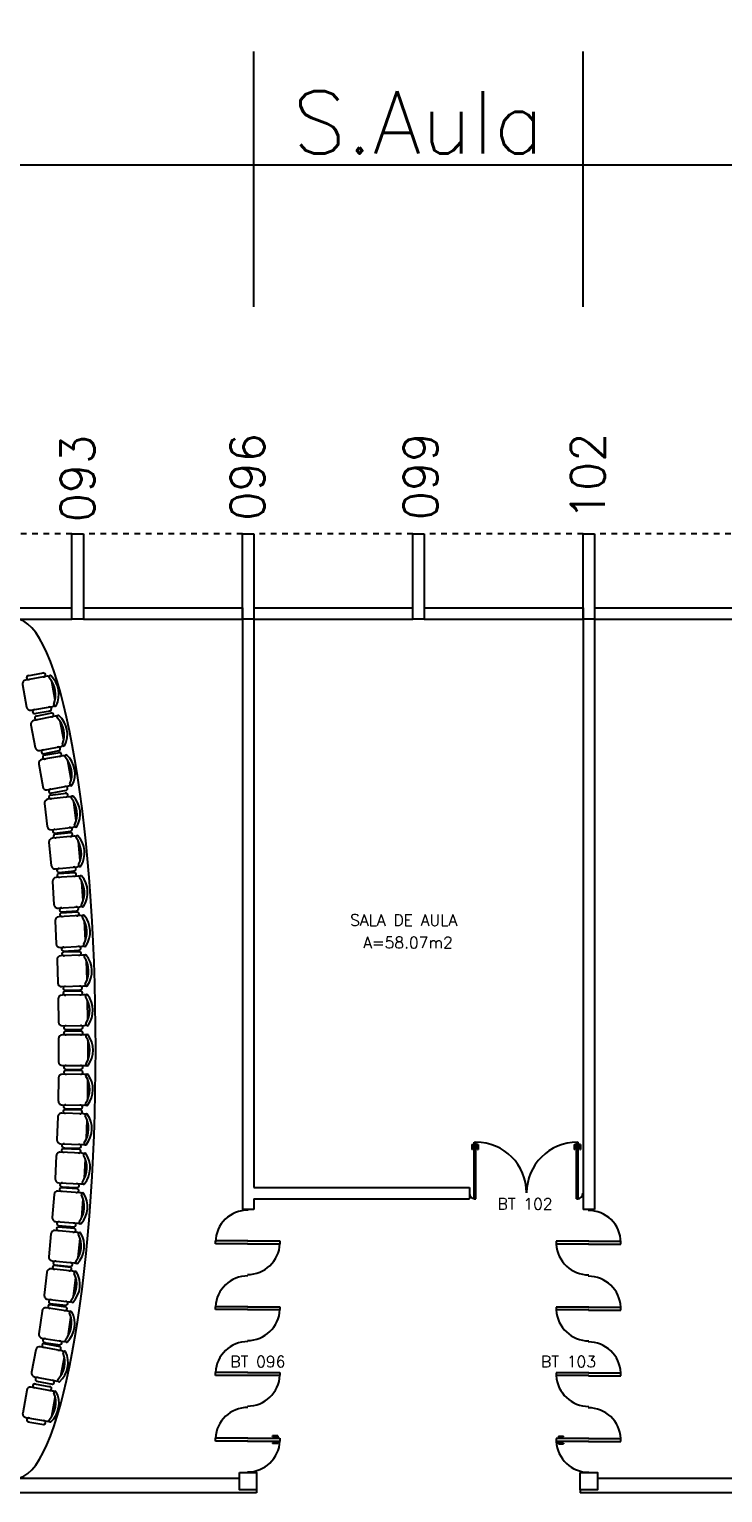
# Model space of a CAD drawing. Extents: x -250 to -5, y 354 to 449.
# Drawn here: x -144.45 to -132.24, y 422.51 to 448.29 of the extents above; entities that cross this region are included whole.
import ezdxf
from ezdxf.enums import TextEntityAlignment as Align

# ---------------------------------------------------------------- set-up
doc = ezdxf.new("R2010")
doc.units = 0
doc.header["$LTSCALE"] = 0.02
doc.header["$MEASUREMENT"] = 0
doc.header["$PDMODE"] = 98
doc.linetypes.add('HIDDEN2', pattern=[0.1875, 0.125, -0.0625])
doc.layers.get('0').update_dxf_attribs({"linetype": 'CONTINUOUS'})
doc.layers.get('DEFPOINTS').update_dxf_attribs({"linetype": 'CONTINUOUS'})
for name, color, linetype in [('ALV', 2, 'CONTINUOUS'), ('ESQ', 2, 'CONTINUOUS'), ('ESTR', 3, 'CONTINUOUS'), ('LAYOUT-ANF', 1, 'CONTINUOUS'), ('NOPILAR1', 2, 'CONTINUOUS'), ('PROJ', 1, 'HIDDEN2'), ('TEXTO', 2, 'CONTINUOUS'), ('TEXTO-CENTRO-CUSTO', 2, 'CONTINUOUS'), ('TEXTO-ENDEREÇO', 2, 'CONTINUOUS'), ('ÁREA', 2, 'CONTINUOUS')]:
    doc.layers.add(name, color=color, linetype=linetype)
doc.styles.add('1', font='romans.shx')
doc.styles.add('NOPILAR', font='simplex.shx', dxfattribs={"height": 0.6})
doc.styles.add('UNB-100', font='simplex.shx', dxfattribs={"height": 0.2})
doc.styles.add('UNB-100-1', font='simplex.shx', dxfattribs={"height": 0.2})
doc.dimstyles.new('1-600', dxfattribs={"dimtxt": 1.1, "dimasz": 2.5, "dimexe": 2, "dimexo": 4, "dimgap": 0.2, "dimtad": 1, "dimdec": 0, "dimzin": 4, "dimdsep": 46, "dimlunit": 6, "dimtxsty": '1', "dimblk1": 'NONE', "dimblk2": 'NONE', "dimsah": 1, "dimcen": 0, "dimclrd": 2, "dimclre": 2, "dimclrt": 2, "dimadec": 0, "dimazin": 0, "dimtfac": 1, "dimtdec": 0, "dimtmove": 2, "dimatfit": 3, "dimldrblk": 'NONE', "dimfxl": 0, "dimtolj": 1, "dimtzin": 0, "dimarcsym": 0})

# ---------------------------------------------------------------- blocks, each defined once
blk = doc.blocks.new('PILB-TTS')
blk.add_lwpolyline([(-0.3, 0.306), (0, 0.306), (0, 0), (-0.3, 0)], close=True)
blk = doc.blocks.new('PTDP-TTS')
at = {"color": 2}
for p, q in [((0.084, 0.9), (0.115, 0.9)), ((0.084, -0.1), (0.084, 0.9)), ((0.114, -0.1), (0.114, 0.9)), ((1.884, 0.9), (1.914, 0.9)), ((1.884, -0.1), (1.884, 0.9)), ((1.914, -0.1), (1.914, 0.9)), ((0.084, -0.1), (0.115, -0.1)), ((1.885, -0.101), (1.915, -0.101))]:
    blk.add_line(p, q, dxfattribs=at)
at = {"color": 1}
for centre, radius, start, end in [((0.114, 0.006), 0.892, 0, 90), ((1.899, 0.006), 0.892, 90, 180), ((0.098, 0), 0.098, 180, 270), ((1.896, -0.001), 0.0991, 271.7192, 0)]:
    blk.add_arc(centre, radius, start, end, dxfattribs=at)
at = {"layer": 'ESQ', "color": 1}
for p, q in [((0.044, 0.86), (0.044, 0.77)), ((0.044, 0.86), (0.084, 0.86)), ((0.054, 0.85), (0.054, 0.77)), ((0.054, 0.85), (0.084, 0.85)), ((0.154, 0.86), (0.114, 0.86)), ((0.144, 0.85), (0.114, 0.85)), ((0.144, 0.85), (0.144, 0.77)), ((0.154, 0.86), (0.154, 0.77)), ((0.054, 0.77), (0.044, 0.77)), ((0.144, 0.77), (0.154, 0.77))]:
    blk.add_line(p, q, dxfattribs=at)
blk = doc.blocks.new('*D45')
at = {"color": 2, "linetype": 'ByBlock', "transparency": 16777216}
for p, q in [((-154.088, 433.655), (-154.088, 438.155)), ((-129.888, 433.655), (-129.888, 438.155)), ((-154.088, 436.155), (-129.888, 436.155))]:
    blk.add_line(p, q, dxfattribs=at)
at = {"layer": 'DEFPOINTS', "color": 0, "linetype": 'ByBlock', "transparency": 16777216}
for p in [(-129.888, 436.155), (-154.088, 429.655), (-129.888, 429.655)]:
    blk.add_point(p, dxfattribs=at)
at = {"color": 2, "linetype": 'ByBlock', "transparency": 16777216, "insert": (-141.988, 436.905), "char_height": 1.1, "attachment_point": 5, "style": '1'}
blk.add_mtext('\\A1;Anfiteatro 4', dxfattribs=at)
blk = doc.blocks.new('_NONE')
at = {"color": 0, "linetype": 'ByBlock'}
blk.add_circle((0, 0), 0.25, dxfattribs=at)
blk = doc.blocks.new('*D43')
at = {"color": 2, "linetype": 'ByBlock', "transparency": 16777216}
for p, q in [((-129.888, 433.655), (-129.888, 438.155)), ((-124.088, 433.655), (-124.088, 438.155)), ((-129.888, 436.155), (-124.088, 436.155))]:
    blk.add_line(p, q, dxfattribs=at)
at = {"layer": 'DEFPOINTS', "color": 0, "linetype": 'ByBlock', "transparency": 16777216}
for p in [(-124.088, 436.155), (-129.888, 429.655), (-124.088, 429.655)]:
    blk.add_point(p, dxfattribs=at)
at = {"color": 2, "linetype": 'ByBlock', "transparency": 16777216, "insert": (-126.988, 436.905), "char_height": 1.1, "attachment_point": 5, "style": '1'}
blk.add_mtext('\\A1;S.Aula', dxfattribs=at)
blk = doc.blocks.new('*D42')
at = {"color": 2, "linetype": 'ByBlock', "transparency": 16777216}
for p, q in [((-124.088, 433.655), (-124.088, 438.155)), ((-108.888, 433.655), (-108.888, 438.155)), ((-124.088, 436.155), (-108.888, 436.155))]:
    blk.add_line(p, q, dxfattribs=at)
at = {"layer": 'DEFPOINTS', "color": 0, "linetype": 'ByBlock', "transparency": 16777216}
for p in [(-108.888, 436.155), (-124.088, 429.655), (-108.888, 429.655)]:
    blk.add_point(p, dxfattribs=at)
at = {"color": 2, "linetype": 'ByBlock', "transparency": 16777216, "insert": (-116.488, 436.905), "char_height": 1.1, "attachment_point": 5, "style": '1'}
blk.add_mtext('\\A1;Anfiteatro 5', dxfattribs=at)
blk = doc.blocks.new('CHAIR7')
for p, q in [((20, 12), (3, 12)), ((5.125, 15.041986), (17.875, 15.041986)), ((0, 9), (0, -9)), ((23, -7.440115), (23, 7.440115)), ((3, -12), (20, -12)), ((5.125, -15), (17.875, -15))]:
    blk.add_line(p, q)
for centre, radius, start, end in [((3, 9), 3, 90, 180), ((5.5625, 13.541986), 1.5625, 73.739795, 286.260205), ((17.4375, 13.541986), 1.5625, 253.739795, 106.260205), ((20, 9), 3, 62.415559, 90), ((22.344677, 11.120498), 1.096801, 53.309935, 212.027413), ((7, 0), 20, 323.130102, 36.869898), ((4.823592, 0), 19.640192, 327.575753, 32.424247), ((3, -9), 3, 180, 270), ((22.344677, -11.120498), 1.096801, 147.972587, 306.690065), ((5.5625, -13.5), 1.5625, 73.739795, 286.260205), ((17.4375, -13.5), 1.5625, 253.739795, 106.260205), ((20, -9), 3, 270, 297.584441)]:
    blk.add_arc(centre, radius, start, end)

msp = doc.modelspace()

# ---------------------------------------------------------------- linework, layer by layer
at = {"layer": 'ALV'}
for p, q in [((-146.496, 438.103), (-143.696, 438.103)), ((-143.496, 438.103), (-140.696, 438.103)), ((-140.696, 438.103), (-140.696, 427.504)), ((-140.496, 438.103), (-140.496, 427.89)), ((-140.496, 438.103), (-137.696, 438.103)), ((-137.496, 438.103), (-134.696, 438.103)), ((-134.696, 438.103), (-134.696, 427.5)), ((-134.496, 438.103), (-134.496, 427.5)), ((-134.496, 438.103), (-131.696, 438.103)), ((-146.496, 437.903), (-143.696, 437.903)), ((-143.496, 437.903), (-140.696, 437.903)), ((-140.496, 437.903), (-137.696, 437.903)), ((-137.496, 437.903), (-134.696, 437.903)), ((-134.496, 437.903), (-131.696, 437.903)), ((-140.496, 427.89), (-136.696, 427.89)), ((-136.696, 427.89), (-136.696, 427.69)), ((-140.496, 427.504), (-140.696, 427.504)), ((-140.496, 427.69), (-140.496, 427.504)), ((-140.496, 427.69), (-136.696, 427.69)), ((-134.496, 427.5), (-134.696, 427.5)), ((-140.746, 422.763), (-146.446, 422.763)), ((-140.446, 422.562), (-140.446, 422.513)), ((-134.746, 422.562), (-134.746, 422.513)), ((-128.746, 422.763), (-134.446, 422.763)), ((-140.446, 422.513), (-146.594, 422.513)), ((-128.595, 422.513), (-134.746, 422.513))]:
    msp.add_line(p, q, dxfattribs=at)
at = {"layer": 'ESQ'}
for p, q in [((-134.853, 428.65), (-134.853, 428.56)), ((-134.853, 428.65), (-134.813, 428.65)), ((-134.843, 428.56), (-134.853, 428.56)), ((-134.843, 428.64), (-134.813, 428.64)), ((-134.843, 428.64), (-134.843, 428.56)), ((-134.743, 428.65), (-134.783, 428.65)), ((-134.753, 428.64), (-134.783, 428.64)), ((-134.753, 428.64), (-134.753, 428.56)), ((-134.753, 428.56), (-134.743, 428.56)), ((-134.743, 428.65), (-134.743, 428.56)), ((-140.601, 426.949), (-141.171, 426.949)), ((-141.171, 426.899), (-141.171, 426.949)), ((-140.604, 426.95), (-140.034, 426.95)), ((-140.034, 426.95), (-140.034, 426.9)), ((-134.599, 426.944), (-135.169, 426.944)), ((-135.169, 426.944), (-135.169, 426.894)), ((-134.602, 426.943), (-134.032, 426.943)), ((-134.032, 426.893), (-134.032, 426.943)), ((-140.601, 426.899), (-141.171, 426.899)), ((-140.604, 426.9), (-140.034, 426.9)), ((-134.599, 426.894), (-135.169, 426.894)), ((-134.602, 426.893), (-134.032, 426.893)), ((-140.601, 425.788), (-141.171, 425.788)), ((-141.171, 425.738), (-141.171, 425.788)), ((-140.601, 425.738), (-141.171, 425.738)), ((-140.604, 425.789), (-140.034, 425.789)), ((-140.604, 425.739), (-140.034, 425.739)), ((-140.034, 425.789), (-140.034, 425.739)), ((-134.599, 425.783), (-135.169, 425.783)), ((-135.169, 425.783), (-135.169, 425.733)), ((-134.599, 425.733), (-135.169, 425.733)), ((-134.602, 425.782), (-134.032, 425.782)), ((-134.602, 425.732), (-134.032, 425.732)), ((-134.032, 425.732), (-134.032, 425.782)), ((-140.601, 424.631), (-141.171, 424.631)), ((-141.171, 424.581), (-141.171, 424.631)), ((-140.604, 424.633), (-140.034, 424.633)), ((-140.034, 424.633), (-140.034, 424.583)), ((-134.599, 424.627), (-135.169, 424.627)), ((-135.169, 424.627), (-135.169, 424.577)), ((-134.602, 424.625), (-134.032, 424.625)), ((-134.032, 424.575), (-134.032, 424.626)), ((-140.601, 424.581), (-141.171, 424.581)), ((-140.604, 424.583), (-140.034, 424.583)), ((-134.599, 424.577), (-135.169, 424.577)), ((-134.602, 424.575), (-134.032, 424.575)), ((-140.601, 423.472), (-141.171, 423.472)), ((-141.171, 423.422), (-141.171, 423.472)), ((-140.601, 423.422), (-141.171, 423.422)), ((-140.604, 423.473), (-140.034, 423.473)), ((-140.604, 423.423), (-140.034, 423.423)), ((-140.073, 423.513), (-140.163, 423.513)), ((-140.163, 423.503), (-140.163, 423.513)), ((-140.083, 423.503), (-140.163, 423.503)), ((-140.163, 423.393), (-140.163, 423.383)), ((-140.083, 423.393), (-140.163, 423.393)), ((-140.073, 423.383), (-140.163, 423.383)), ((-140.083, 423.503), (-140.083, 423.473)), ((-140.083, 423.393), (-140.083, 423.423)), ((-140.073, 423.513), (-140.073, 423.473)), ((-140.073, 423.383), (-140.073, 423.423)), ((-140.034, 423.473), (-140.034, 423.423)), ((-134.599, 423.467), (-135.169, 423.467)), ((-135.169, 423.467), (-135.169, 423.417)), ((-134.599, 423.417), (-135.169, 423.417)), ((-135.13, 423.507), (-135.04, 423.507)), ((-135.13, 423.507), (-135.13, 423.467)), ((-135.13, 423.377), (-135.13, 423.417)), ((-135.13, 423.377), (-135.04, 423.377)), ((-135.12, 423.497), (-135.04, 423.497)), ((-135.12, 423.497), (-135.12, 423.467)), ((-135.12, 423.387), (-135.12, 423.417)), ((-135.12, 423.387), (-135.04, 423.387)), ((-135.04, 423.497), (-135.04, 423.507)), ((-135.04, 423.387), (-135.04, 423.377)), ((-134.602, 423.466), (-134.032, 423.466)), ((-134.602, 423.416), (-134.032, 423.416)), ((-134.032, 423.416), (-134.032, 423.466))]:
    msp.add_line(p, q, dxfattribs=at)
for centre, radius, start, end in [((-140.601, 426.923), 0.569, 89.2432, 179.2432), ((-134.602, 426.917), 0.569, 0.7568, 90.7568), ((-140.605, 426.927), 0.571, 269.7203, 357.2739), ((-134.598, 426.921), 0.571, 182.7261, 270.2797), ((-140.6, 425.761), 0.571, 89.7203, 177.2739), ((-134.604, 425.755), 0.571, 2.7261, 90.2797), ((-140.605, 425.766), 0.571, 269.7203, 357.2739), ((-134.598, 425.76), 0.571, 182.7261, 270.2797), ((-140.6, 424.604), 0.571, 89.7203, 177.2739), ((-134.604, 424.598), 0.571, 2.7261, 90.2797), ((-140.605, 424.61), 0.571, 269.7203, 357.2739), ((-134.598, 424.604), 0.571, 182.7261, 270.2797), ((-140.6, 423.445), 0.571, 89.7203, 177.2739), ((-134.604, 423.439), 0.571, 2.7261, 90.2797), ((-140.605, 423.45), 0.571, 269.7203, 357.2739), ((-134.598, 423.444), 0.571, 182.7261, 270.2797)]:
    msp.add_arc(centre, radius, start, end, dxfattribs=at)
at = {"layer": 'ESTR'}
for points in [[(-143.496, 439.403), (-143.496, 437.903), (-143.696, 437.903), (-143.696, 439.403)], [(-140.496, 439.403), (-140.496, 437.903), (-140.696, 437.903), (-140.696, 439.403)], [(-137.496, 439.403), (-137.496, 437.903), (-137.696, 437.903), (-137.696, 439.403)], [(-134.496, 439.403), (-134.496, 437.903), (-134.696, 437.903), (-134.696, 439.403)]]:
    msp.add_lwpolyline(points, close=True, dxfattribs=at)
at = {"layer": 'LAYOUT-ANF'}
msp.add_ellipse((-144.686, 430.333), major_axis=(0, 7.57), ratio=0.185875, start_param=3.141593, end_param=6.283185, dxfattribs=at)
at = {"layer": 'PROJ'}
for p, q in [((-143.696, 439.403), (-146.496, 439.403)), ((-140.696, 439.403), (-143.496, 439.403)), ((-137.696, 439.403), (-140.496, 439.403)), ((-134.696, 439.403), (-137.496, 439.403)), ((-131.696, 439.403), (-134.496, 439.403))]:
    msp.add_line(p, q, dxfattribs=at)

# ---------------------------------------------------------------- block references
at = {"layer": 'ESQ', "rotation": 359.9999999999999}
msp.add_blockref('PTDP-TTS', (-136.698, 427.79), dxfattribs=at)
at = {"layer": 'ESTR', "color": 9}
for p in [(-140.446, 422.562), (-134.446, 422.562)]:
    msp.add_blockref('PILB-TTS', p, dxfattribs=at)
at = {"layer": 'LAYOUT-ANF', "xscale": 0.0225, "yscale": 0.0225, "zscale": 0.0225}
for p, rotation in [((-144.532, 436.551), 9.999999999999982), ((-144.382, 435.84), 10.99999999999998), ((-144.247, 435.151), 10.1307071510238), ((-144.156, 434.453), 6.81855123706085), ((-144.081, 433.766), 5.658372849672388), ((-144.027, 433.077), 3.623111635433578), ((-143.983, 432.387), 2.834616221290348), ((-143.953, 431.697), 1.849715392606258), ((-143.935, 431.008), 0.8552916914552524), ((-143.931, 430.309), 0.06948850904215043), ((-143.934, 429.618), 359.2321291169957), ((-143.953, 428.933), 357.8966997366167), ((-143.983, 428.246), 357.2208659575314), ((-144.028, 427.564), 355.4629587027982), ((-144.085, 426.873), 354.501511941658), ((-144.162, 426.196), 353.5678324340315), ((-144.252, 425.513), 351.3342718467202), ((-144.37, 424.833), 349), ((-144.529, 424.117), 350.0000000000001)]:
    msp.add_blockref('CHAIR7', p, dxfattribs=dict(at, rotation=rotation))

# ---------------------------------------------------------------- texts
at = {"layer": 'NOPILAR1', "style": 'NOPILAR'}
for s, p in [('102', (-134.314, 439.645)), ('102', (-134.314, 439.645)), ('093', (-143.298, 439.609)), ('093', (-143.298, 439.609)), ('096', (-140.306, 439.636)), ('096', (-140.306, 439.636)), ('099', (-137.258, 439.645)), ('099', (-137.258, 439.645))]:
    msp.add_text(s, height=0.6, rotation=90, dxfattribs=at).set_placement(p)
at = {"layer": 'TEXTO', "style": 'UNB-100'}
msp.add_text('SALA DE AULA', height=0.2, dxfattribs=at).set_placement((-138.8, 432.501))
at = {"layer": 'TEXTO-ENDEREÇO', "style": 'UNB-100-1'}
for s, p in [('BT 102', (-136.203, 427.501)), ('BT 096', (-140.908, 424.723)), ('BT 103', (-135.439, 424.723))]:
    msp.add_text(s, height=0.2, dxfattribs=at).set_placement(p)
at = {"layer": 'ÁREA', "style": 'UNB-100'}
msp.add_text('A=58.07m2', height=0.2, dxfattribs=at).set_placement((-137.78, 432.105), align=Align.CENTER)

# ---------------------------------------------------------------- dimensions: what is measured, and where the dimension line sits
at = {"layer": 'TEXTO-CENTRO-CUSTO'}
for base, p1, p2, text, picture, middle in [((-140.496, 445.903), (-164.696, 439.403), (-140.496, 439.403), 'Anfiteatro 4', '*D45', (-152.596, 446.653)), ((-119.496, 445.903), (-134.696, 439.403), (-119.496, 439.403), 'Anfiteatro 5', '*D42', (-127.096, 446.653)), ((-134.696, 445.903), (-140.496, 439.403), (-134.696, 439.403), 'S.Aula', '*D43', (-137.596, 446.653))]:
    dim = msp.add_linear_dim(base=base, p1=p1, p2=p2, text=text, dimstyle='1-600', dxfattribs=at)
    dim.commit()
    dim.dimension.update_dxf_attribs({"geometry": picture, "text_midpoint": middle, "insert": (-10.608, 9.749)})

doc.saveas('drawing.dxf')
